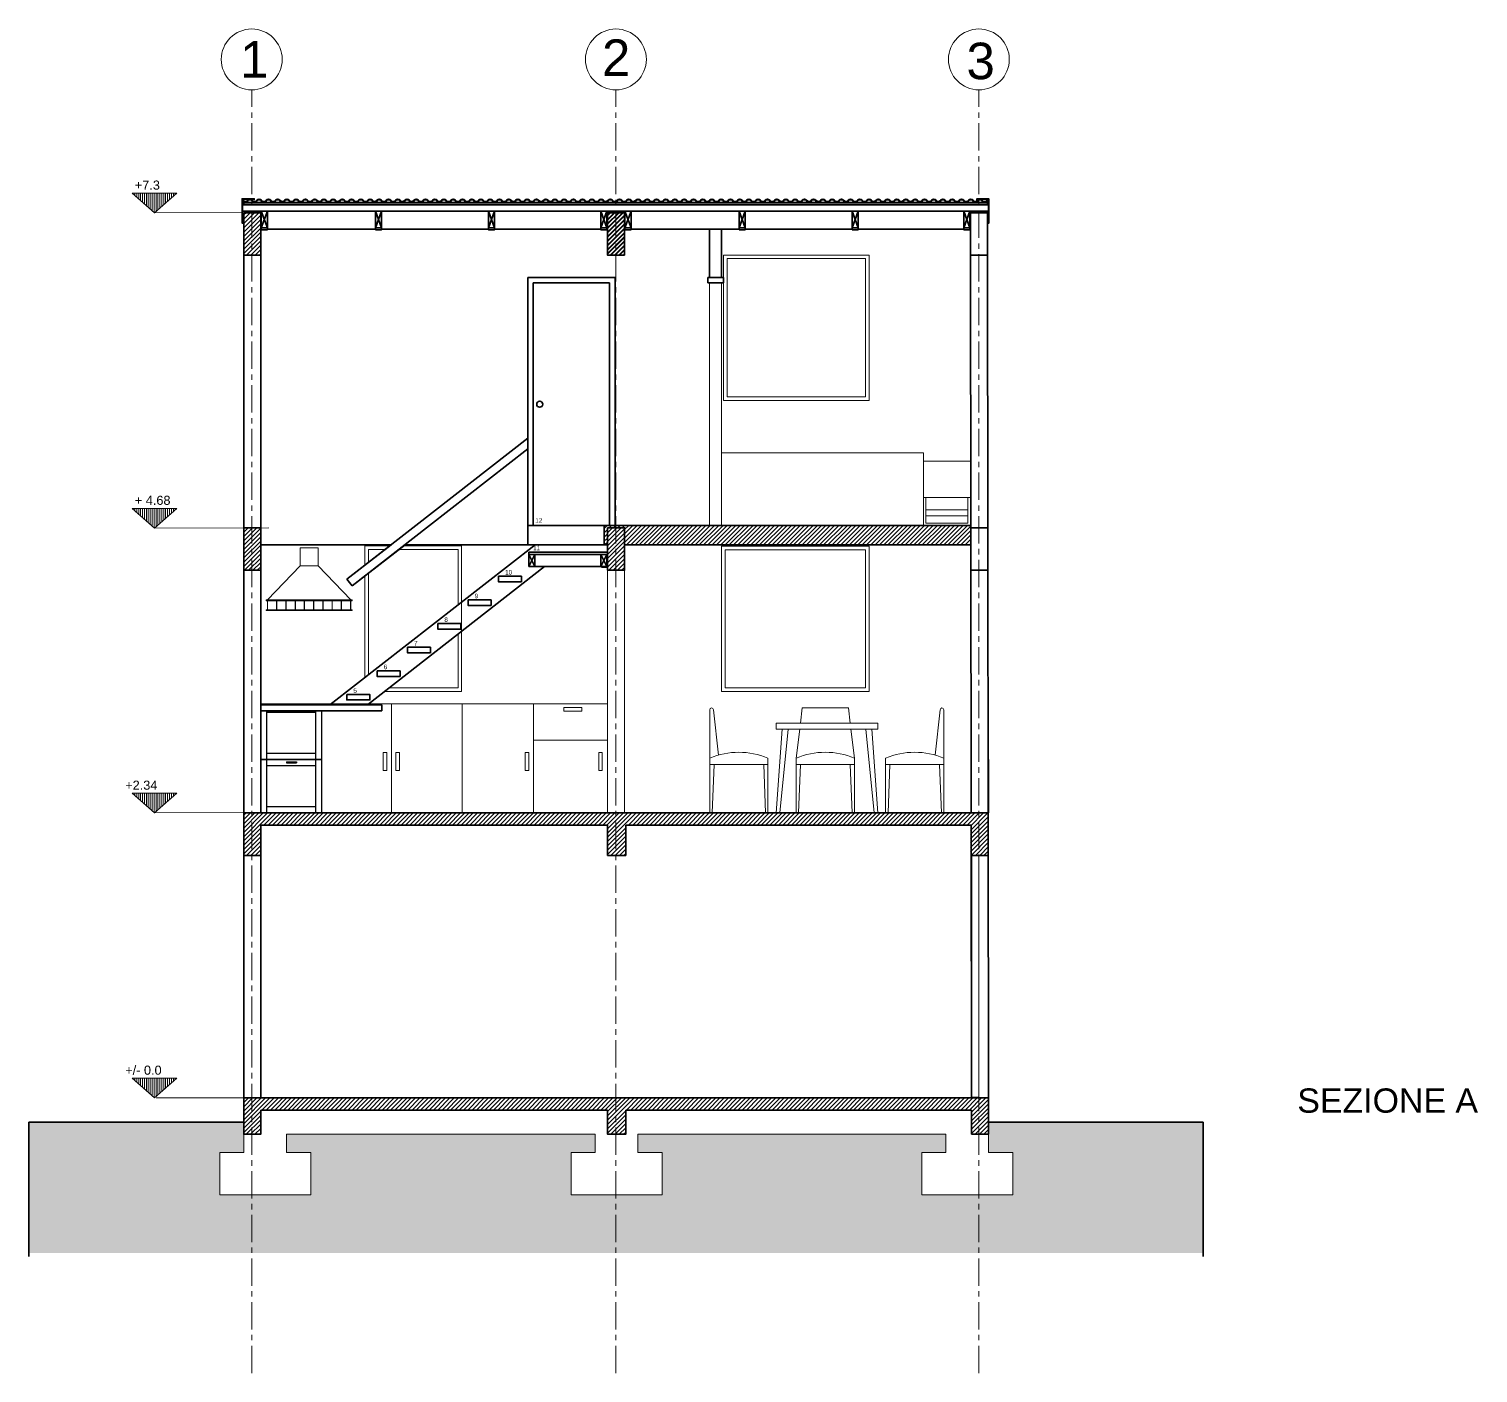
# Model space of a CAD drawing. Header units: inches. Extents: x 270 to 3549, y 15 to 2340.
# Drawn here: x 407 to 1602, y 1232 to 2340 of the extents above; entities that cross this region are included whole.
import ezdxf

# ---------------------------------------------------------------- set-up
doc = ezdxf.new("R2010")
doc.units = ezdxf.units.IN
doc.header["$MEASUREMENT"] = 0
doc.linetypes.add('CENTER', pattern=[2, 1.25, -0.25, 0.25, -0.25])
for name, color, linetype, lineweight in [('A-ANNO-SYMB', 3, 'Continuous', 18), ('A-ANNO-TEXT', 3, 'Continuous', 18), ('A-ELEV-MBE1', 7, 'Continuous', 35), ('A-ELEV-PATT', 8, 'Continuous', 18), ('A-FURN', 8, 'Continuous', 18), ('A-SECT-MCUT', 7, 'Continuous', 35), ('A-SECT-PATT', 8, 'Continuous', 18), ('A-WALL-FULL', 7, 'Continuous', 35)]:
    doc.layers.add(name, color=color, linetype=linetype, lineweight=lineweight)
doc.layers.add('k_prospetto', color=251, linetype='Continuous', plot=False)
doc.styles.add('Annotativa', font='Arial.ttf')
doc.styles.add('E-ARIAL', font='Arial.ttf')
pattern_1 = [(45, (407.2134, 1330.8159), (-1.767767, 1.767767), [])]

msp = doc.modelspace()

# ---------------------------------------------------------------- hatches: boundary and pattern name
at = {"layer": 'A-SECT-MCUT'}
h = msp.add_hatch(dxfattribs=at)
h.set_pattern_fill('ANSI31', color=256, scale=20, angle=360)
h.set_pattern_definition([(45, (415.6093, -998.4868), (-1.767767, 1.767767), [])])
h.paths.add_polyline_path([(1183.9, 1914.7), (1183.9, 1930.7), (881.6, 1930.7), (881.6, 1914.7), (884.3, 1914.7), (884.3, 1928.8), (898.3, 1928.8), (898.3, 1914.7)])
at = {"layer": 'A-SECT-PATT'}
h = msp.add_hatch(dxfattribs=at)
h.set_pattern_fill('ANSI31', color=256, scale=0.5, angle=585, style=0)
h.set_pattern_definition([(270, (20958.961, -10978.0017), (1.5875, -4e-15), [])])
h.paths.add_polyline_path([(492.2, 2204.7), (510.6, 2188.5), (529, 2204.7)])
h = msp.add_hatch(dxfattribs=at)
h.set_pattern_fill('ANSI31', color=256, scale=20, angle=360, style=0)
h.set_pattern_definition(pattern_1)
h.paths.add_polyline_path([(598.3, 2188.6), (584.3, 2188.6), (584.3, 2153.6), (598.3, 2153.6)])
h = msp.add_hatch(dxfattribs=at)
h.set_pattern_fill('ANSI31', color=256, scale=20, angle=360, style=0)
h.set_pattern_definition(pattern_1)
h.paths.add_polyline_path([(898.2, 2188.6), (884.2, 2188.6), (884.2, 2153.6), (898.2, 2153.6)])
h = msp.add_hatch(dxfattribs=at)
h.set_pattern_fill('ANSI31', color=256, scale=20, angle=360, style=0)
h.set_pattern_definition([(45, (707.179, 1330.8159), (-1.767767, 1.767767), [])])
h.paths.add_polyline_path([(898.2, 2188.6), (884.2, 2188.6), (884.2, 2153.6), (898.2, 2153.6)])
h = msp.add_hatch(dxfattribs=at)
h.set_pattern_fill('ANSI31', color=256, scale=0.5, angle=585, style=0)
h.set_pattern_definition([(270, (20958.961, -11237.9134), (1.5875, -4e-15), [])])
h.paths.add_polyline_path([(492.2, 1944.8), (510.6, 1928.6), (529, 1944.8)])
h = msp.add_hatch(dxfattribs=at)
h.set_pattern_fill('ANSI31', color=256, scale=20, angle=360, style=0)
h.set_pattern_definition(pattern_1)
h.paths.add_polyline_path([(598.3, 1928.8), (584.3, 1928.8), (584.3, 1893.8), (598.3, 1893.8)])
h = msp.add_hatch(dxfattribs=at)
h.set_pattern_fill('ANSI31', color=256, scale=20, angle=360, style=0)
h.set_pattern_definition(pattern_1)
h.paths.add_polyline_path([(898.3, 1928.8), (884.3, 1928.8), (884.3, 1893.8), (898.3, 1893.8)])
h = msp.add_hatch(dxfattribs=at)
h.set_pattern_fill('STEEL', color=256, scale=2, angle=450, style=0)
h.set_pattern_definition([(225, (7377.65118, -1542.05843), (-0.176776695, 0.176776695), []), (225, (7377.52618, -1542.05843), (-0.176776695, 0.176776695), [])])
h.paths.add_polyline_path([(879.3, 1896.3), (879.3, 1896.8), (883.8, 1896.8), (883.8, 1901.3), (884.3, 1901.3), (884.3, 1896.3)])
h = msp.add_hatch(dxfattribs=at)
h.set_pattern_fill('ANSI31', color=256, scale=0.5, angle=585, style=0)
h.set_pattern_definition([(270, (20958.961, -11472.7927), (1.5875, -4e-15), [])])
h.paths.add_polyline_path([(492.2, 1709.9), (510.6, 1693.7), (529, 1709.9)])
h = msp.add_hatch(dxfattribs=at)
h.set_pattern_fill('ANSI31', color=256, scale=20, angle=360, style=0)
h.set_pattern_definition(pattern_1)
h.paths.add_polyline_path([(598.3, 1683.7), (884.3, 1683.7), (884.3, 1658.7), (899.3, 1658.7), (899.3, 1683.7), (1183.5, 1683.7), (1183.5, 1658.7), (1198.5, 1658.7), (1198.5, 1693.7), (1183.5, 1693.7), (718, 1693.7), (584.3, 1693.7), (584.3, 1658.7), (598.3, 1658.7)])
h = msp.add_hatch(dxfattribs=at)
h.set_pattern_fill('ANSI31', color=256, scale=0.5, angle=585, style=0)
h.set_pattern_definition([(270, (20958.961, -11707.7927), (1.5875, -4e-15), [])])
h.paths.add_polyline_path([(492.2, 1474.9), (510.6, 1458.7), (529, 1474.9)])
h = msp.add_hatch(dxfattribs=at)
h.set_pattern_fill('ANSI31', color=256, scale=20, angle=360, style=0)
h.set_pattern_definition(pattern_1)
h.paths.add_polyline_path([(1198.5, 1458.7), (1184.5, 1458.7), (899.3, 1458.7), (884.4, 1458.7), (598.3, 1458.7), (584.3, 1458.7), (584.3, 1428.7), (598.3, 1428.7), (598.3, 1448.7), (884.4, 1448.7), (884.4, 1428.7), (899.3, 1428.7), (899.3, 1448.7), (1184.5, 1448.7), (1184.5, 1428.7), (1198.5, 1428.7)])
h = msp.add_hatch(dxfattribs=at)
h.set_pattern_fill('DOTS', color=256, scale=100, angle=360, style=0)
h.set_pattern_definition([(360, (-4300.1786, 1049.243), (3.125, 6.25), [0, -6.25])])
h.paths.add_polyline_path([(1375.5, 1330.8), (1375.5, 1438.7), (1198.5, 1438.7), (1198.5, 1428.7), (1198.5, 1413.7), (1218.5, 1413.7), (1218.5, 1378.7), (1143.5, 1378.7), (1143.5, 1413.7), (1163.4, 1413.7), (1163.4, 1428.7), (909.4, 1428.7), (909.4, 1413.7), (929.3, 1413.7), (929.3, 1378.7), (854.3, 1378.7), (854.3, 1413.7), (874.2, 1413.7), (874.2, 1428.7), (619.6, 1428.7), (619.6, 1413.7), (639.5, 1413.7), (639.5, 1378.7), (564.5, 1378.7), (564.5, 1413.7), (584.4, 1413.7), (584.4, 1428.7), (584.3, 1428.7), (584.3, 1438.7), (407.2, 1438.7), (407.2, 1330.8)])

# ---------------------------------------------------------------- linework, layer by layer
at = {"layer": 'A-ANNO-SYMB'}
for p, q in [((510.6, 2188.5), (583.3, 2188.7)), ((510.4, 1928.6), (605, 1928.8)), ((510.6, 1693.7), (605.2, 1693.9)), ((1190.4, 1658.2), (1184.7, 1658.2)), ((1184.7, 1658.2), (1184.7, 1459.4)), ((1190.4, 1658.2), (1190.4, 1459.4)), ((584.3, 1458.7), (512, 1458.7)), ((1190.4, 1459.4), (1184.7, 1459.4))]:
    msp.add_line(p, q, dxfattribs=at)
at = {"layer": 'A-ANNO-SYMB', "ltscale": 0.003}
for p, q in [((584.4, 1428.7), (584.4, 1413.7)), ((619.6, 1428.7), (874.2, 1428.7)), ((619.6, 1428.7), (619.6, 1413.7)), ((874.2, 1428.7), (874.2, 1413.7)), ((909.4, 1428.7), (1163.4, 1428.7)), ((909.4, 1428.7), (909.4, 1413.7)), ((1163.4, 1428.7), (1163.4, 1413.7)), ((1198.5, 1428.7), (1198.5, 1413.7)), ((564.5, 1413.7), (564.5, 1378.7)), ((584.4, 1413.7), (564.5, 1413.7)), ((639.5, 1413.7), (619.6, 1413.7)), ((639.5, 1413.7), (639.5, 1378.7)), ((854.3, 1413.7), (854.3, 1378.7)), ((874.2, 1413.7), (854.3, 1413.7)), ((929.3, 1413.7), (909.4, 1413.7)), ((929.3, 1413.7), (929.3, 1378.7)), ((1143.5, 1413.7), (1143.5, 1378.7)), ((1163.4, 1413.7), (1143.5, 1413.7)), ((1218.5, 1413.7), (1198.5, 1413.7)), ((1218.5, 1413.7), (1218.5, 1378.7)), ((639.5, 1378.7), (564.5, 1378.7)), ((929.3, 1378.7), (854.3, 1378.7)), ((1218.5, 1378.7), (1143.5, 1378.7))]:
    msp.add_line(p, q, dxfattribs=at)
at = {"layer": 'A-ANNO-SYMB', "linetype": 'CENTER', "ltscale": 18}
for points in [[(591, 1231.8), (591, 2289.9)], [(891.2, 1231.8), (891.2, 2289.9)], [(1190.5, 1231.8), (1190.5, 2289.9)]]:
    msp.add_lwpolyline(points, dxfattribs=at)
at = {"layer": 'A-ANNO-SYMB'}
for points in [[(510.6, 2188.5), (492.2, 2204.7), (529, 2204.7)], [(510.6, 1928.6), (492.2, 1944.8), (529, 1944.8)], [(510.6, 1693.7), (492.2, 1710), (529, 1710)], [(510.6, 1458.7), (492.2, 1475), (529, 1475)]]:
    msp.add_lwpolyline(points, close=True, dxfattribs=at)
for centre in [(590.9, 2315), (891.2, 2315), (1190.5, 2315)]:
    msp.add_circle(centre, 25.1, dxfattribs=at)
at = {"layer": 'A-ELEV-MBE1'}
for p, q in [((583.7, 2198.8), (583.3, 2198.5)), ((592.7, 2199.1), (593, 2199.1)), ((690.4, 2198.8), (690, 2198.5)), ((694.2, 2198.8), (694.6, 2198.5)), ((751.3, 2198.8), (751, 2198.5)), ((858, 2198.8), (857.6, 2198.5)), ((861.8, 2198.8), (862.2, 2198.5)), ((957.1, 2198.8), (956.7, 2198.5)), ((960.9, 2198.8), (961.3, 2198.5)), ((1063.8, 2198.8), (1063.4, 2198.5)), ((1067.6, 2198.8), (1068, 2198.5)), ((1162.8, 2198.8), (1162.4, 2198.5)), ((1166.6, 2198.8), (1167, 2198.5)), ((583.3, 2195), (898.2, 2195)), ((583.3, 2190), (898.2, 2190)), ((584.3, 2197), (898.2, 2197)), ((584.3, 2195.5), (584.3, 2197)), ((584.3, 2195.5), (898.2, 2195.5)), ((883.7, 2174.6), (883.7, 2190)), ((884.2, 2197), (1197.5, 2197)), ((884.2, 2195.5), (1197.5, 2195.5)), ((884.2, 2195), (1198.5, 2195)), ((884.3, 2190), (1198.9, 2190)), ((900.3, 2197), (898.5, 2197)), ((1183.5, 2174.6), (1183.5, 2190)), ((583.7, 2180.4), (583.7, 2181.4)), ((584, 2181.4), (583.7, 2181.4)), ((584, 2180.1), (584, 2181.4)), ((603.8, 2175), (693, 2175)), ((698, 2175), (786.1, 2175)), ((791.1, 2175), (878.7, 2175)), ((903.7, 2175), (992.9, 2175)), ((968.4, 2135.2), (968.4, 2175)), ((978.4, 2135.2), (978.4, 2175)), ((997.9, 2175), (1086.1, 2175)), ((1091.1, 2175), (1178.1, 2175)), ((1197.8, 2180), (1197.8, 2181.3)), ((1197.8, 2181.3), (1198.1, 2181.3)), ((1198.1, 2180.3), (1198.1, 2181.3)), ((1183.5, 2153.6), (1184.2, 1693.7)), ((1197.5, 2153.6), (1198.5, 1458.7)), ((818.5, 2002.7), (818.5, 2135.2)), ((890.5, 2135.2), (818.5, 2135.2)), ((823, 2130.7), (823, 1930.7)), ((823, 2130.7), (886, 2130.7)), ((886, 2130.7), (886, 1930.7)), ((890.5, 2135.2), (890.5, 1930.7)), ((966.9, 2135.2), (979.9, 2135.2)), ((966.9, 2135.2), (966.9, 2130.7)), ((966.9, 2130.7), (979.9, 2130.7)), ((979.9, 2135.2), (979.9, 2130.7)), ((726.3, 1930.7), (818.5, 2002.7)), ((818.5, 1930.7), (818.5, 2002.7)), ((737.6, 1930.7), (818.5, 1993.8)), ((669.3, 1886.3), (726.3, 1930.7)), ((673.6, 1880.8), (737.6, 1930.7)), ((1183.9, 1930.7), (818.5, 1930.7)), ((818.5, 1930.7), (818.5, 1914.7)), ((881.6, 1930.7), (881.6, 1914.7)), ((598.3, 1914.7), (705.8, 1914.7)), ((655.4, 1782.9), (824.5, 1914.7)), ((669.3, 1886.3), (705.9, 1914.8)), ((673.6, 1880.8), (717.3, 1914.8)), ((717.1, 1914.7), (884.3, 1914.7)), ((898.3, 1914.7), (1183.9, 1914.7)), ((819.3, 1908.8), (819.3, 1906.8)), ((845.2, 1906.8), (884.3, 1906.8)), ((884.3, 1908.7), (847.7, 1908.7)), ((847.8, 1908.8), (884.3, 1908.8)), ((883.8, 1896.9), (883.8, 1906.8)), ((686.3, 1782.9), (832.4, 1896.8)), ((832.4, 1896.8), (884.3, 1896.8)), ((669.3, 1886.3), (673.6, 1880.8)), ((669.3, 1886.3), (673.6, 1880.8)), ((598.3, 1782.9), (698.1, 1782.9)), ((698.1, 1777.9), (698.1, 1782.9)), ((598.3, 1777.9), (698.1, 1777.9)), ((1184.2, 1683.7), (1184.5, 1458.7)), ((584.3, 1438.7), (407.2, 1438.7)), ((407.2, 1438.7), (407.2, 1330.8)), ((1375.5, 1438.7), (1198.5, 1438.7))]:
    msp.add_line(p, q, dxfattribs=at)
at = {"layer": 'A-ELEV-MBE1', "ltscale": 0.03}
for p, q in [((819.3, 1908.8), (847.8, 1908.8)), ((819.3, 1906.8), (845.2, 1906.8)), ((824.3, 1906.8), (819.3, 1896.8)), ((819.3, 1906.8), (824.3, 1896.8)), ((878.8, 1906.8), (883.8, 1896.8)), ((883.8, 1906.8), (878.8, 1896.8)), ((819.3, 1896.8), (832.4, 1896.8))]:
    msp.add_line(p, q, dxfattribs=at)
at = {"layer": 'A-ELEV-MBE1'}
for points in [[(584, 2180.1), (583, 2180.1), (583, 2200.1), (593, 2200.1), (593, 2199.1)], [(583.7, 2180.4), (583.3, 2180.4), (583.3, 2199.8), (592.7, 2199.8), (592.7, 2199.1)], [(1197.8, 2180), (1198.8, 2180), (1198.8, 2200), (1188.8, 2200), (1188.8, 2199)], [(1198.1, 2180.3), (1198.5, 2180.3), (1198.5, 2199.7), (1189.1, 2199.7), (1189.1, 2199)], [(898.5, 2197), (898.5, 2197)], [(900.3, 2197), (900.3, 2197)], [(1178.1, 2176), (1178.1, 2174.6), (1183.1, 2174.6), (1183.1, 2190)], [(598.8, 2176), (598.8, 2174.6), (603.8, 2174.6), (603.8, 2176)], [(693, 2176), (693, 2174.6), (698, 2174.6), (698, 2176)], [(786.1, 2176), (786.1, 2174.6), (791.1, 2174.6), (791.1, 2176)], [(878.7, 2176), (878.7, 2174.6), (883.7, 2174.6), (883.7, 2176)], [(898.7, 2176), (898.7, 2174.6), (903.7, 2174.6), (903.7, 2176)], [(992.9, 2176), (992.9, 2174.6), (997.9, 2174.6), (997.9, 2176)], [(1086.1, 2176), (1086.1, 2174.6), (1091.1, 2174.6), (1091.1, 2176)], [(879.3, 1896.3), (879.3, 1896.8), (883.8, 1896.8), (883.8, 1901.3), (884.3, 1901.3)], [(879.3, 1896.3), (884.3, 1896.3), (884.3, 1901.3)], [(899.3, 1683.7), (899.3, 1658.7), (884.3, 1658.7), (884.3, 1683.7)]]:
    msp.add_lwpolyline(points, dxfattribs=at)
at = {"layer": 'A-ELEV-MBE1', "ltscale": 0.03}
for points in [[(819.3, 1896.8), (819.3, 1906.8), (824.3, 1906.8), (824.3, 1896.8), (819.3, 1896.8)], [(878.8, 1896.8), (878.8, 1906.8), (883.8, 1906.8), (883.8, 1896.8), (878.8, 1896.8)]]:
    msp.add_lwpolyline(points, dxfattribs=at)
for points in [[(794.3, 1888.8), (813.3, 1888.8), (813.3, 1884.3), (794.3, 1884.3)], [(769.3, 1869.3), (788.3, 1869.3), (788.3, 1864.8), (769.3, 1864.8)], [(744.3, 1849.8), (763.3, 1849.8), (763.3, 1845.3), (744.3, 1845.3)], [(719.3, 1830.3), (738.3, 1830.3), (738.3, 1825.8), (719.3, 1825.8)], [(694.3, 1810.8), (713.3, 1810.8), (713.3, 1806.3), (694.3, 1806.3)], [(669.3, 1791.3), (688.3, 1791.3), (688.3, 1786.8), (669.3, 1786.8)]]:
    msp.add_lwpolyline(points, close=True, dxfattribs=at)
at = {"layer": 'A-ELEV-MBE1'}
msp.add_circle((828.4, 2030.7), 2.5, dxfattribs=at)
for centre, radius, start, end in [((585.6, 2200.4), 2.47, 219.4241, 320.5759), ((589.4, 2197.3), 2.47, 39.4241, 140.5759), ((589.4, 2197.3), 1.97, 39.4241, 140.5759), ((593.2, 2200.4), 2.47, 219.4241, 320.5759), ((597, 2197.3), 2.47, 39.4241, 140.5759), ((597, 2197.3), 1.97, 39.4241, 140.5759), ((600.8, 2200.4), 2.47, 219.4241, 320.5759), ((604.7, 2197.3), 2.47, 39.4241, 140.5759), ((604.7, 2197.3), 1.97, 39.4241, 140.5759), ((608.5, 2200.4), 2.47, 219.4241, 320.5759), ((612.3, 2197.3), 2.47, 39.4241, 140.5759), ((612.3, 2197.3), 1.97, 39.4241, 140.5759), ((616.1, 2200.4), 2.47, 219.4241, 320.5759), ((619.9, 2197.3), 2.47, 39.4241, 140.5759), ((619.9, 2197.3), 1.97, 39.4241, 140.5759), ((623.7, 2200.4), 2.47, 219.4241, 320.5759), ((627.5, 2197.3), 2.47, 39.4241, 140.5759), ((627.5, 2197.3), 1.97, 39.4241, 140.5759), ((631.3, 2200.4), 2.47, 219.4241, 320.5759), ((635.1, 2197.3), 2.47, 39.4241, 140.5759), ((635.1, 2197.3), 1.97, 39.4241, 140.5759), ((638.9, 2200.4), 2.47, 219.4241, 320.5759), ((642.8, 2197.3), 2.47, 39.4241, 140.5759), ((642.8, 2197.3), 1.97, 39.4241, 140.5759), ((646.6, 2200.4), 2.47, 219.4241, 320.5759), ((650.4, 2197.3), 2.47, 39.4241, 140.5759), ((650.4, 2197.3), 1.97, 39.4241, 140.5759), ((654.2, 2200.4), 2.47, 219.4241, 320.5759), ((658, 2197.3), 2.47, 39.4241, 140.5759), ((658, 2197.3), 1.97, 39.4241, 140.5759), ((661.8, 2200.4), 2.47, 219.4241, 320.5759), ((665.6, 2197.3), 2.47, 39.4241, 140.5759), ((665.6, 2197.3), 1.97, 39.4241, 140.5759), ((669.4, 2200.4), 2.47, 219.4241, 320.5759), ((673.2, 2197.3), 2.47, 39.4241, 140.5759), ((673.2, 2197.3), 1.97, 39.4241, 140.5759), ((677, 2200.4), 2.47, 219.4241, 320.5759), ((680.9, 2197.3), 2.47, 39.4241, 140.5759), ((680.9, 2197.3), 1.97, 39.4241, 140.5759), ((684.7, 2200.4), 2.47, 219.4241, 320.5759), ((688.5, 2197.3), 2.47, 39.4241, 140.5759), ((688.5, 2197.3), 1.97, 39.4241, 140.5759), ((692.3, 2200.4), 2.47, 219.4241, 320.5759), ((692.3, 2200.4), 2.47, 219.4241, 320.5759), ((696.1, 2197.3), 2.47, 39.4241, 140.5759), ((696.1, 2197.3), 1.97, 39.4241, 140.5759), ((699.9, 2200.4), 2.47, 219.4241, 320.5759), ((703.7, 2197.3), 2.47, 39.4241, 140.5759), ((703.7, 2197.3), 1.97, 39.4241, 140.5759), ((707.5, 2200.4), 2.47, 219.4241, 320.5759), ((711.3, 2197.3), 2.47, 39.4241, 140.5759), ((711.3, 2197.3), 1.97, 39.4241, 140.5759), ((715.1, 2200.4), 2.47, 219.4241, 320.5759), ((719, 2197.3), 2.47, 39.4241, 140.5759), ((719, 2197.3), 1.97, 39.4241, 140.5759), ((722.8, 2200.4), 2.47, 219.4241, 320.5759), ((726.6, 2197.3), 2.47, 39.4241, 140.5759), ((726.6, 2197.3), 1.97, 39.4241, 140.5759), ((730.4, 2200.4), 2.47, 219.4241, 320.5759), ((734.2, 2197.3), 2.47, 39.4241, 140.5759), ((734.2, 2197.3), 1.97, 39.4241, 140.5759), ((738, 2200.4), 2.47, 219.4241, 320.5759), ((741.8, 2197.3), 2.47, 39.4241, 140.5759), ((741.8, 2197.3), 1.97, 39.4241, 140.5759), ((745.6, 2200.4), 2.47, 219.4241, 320.5759), ((749.4, 2197.3), 2.47, 39.4241, 140.5759), ((749.4, 2197.3), 1.97, 39.4241, 140.5759), ((753.2, 2200.4), 2.47, 219.4241, 320.5759), ((753.2, 2200.4), 2.47, 219.4241, 320.5759), ((757.1, 2197.3), 2.47, 39.4241, 140.5759), ((757.1, 2197.3), 2.47, 39.4241, 140.5759), ((757.1, 2197.3), 1.97, 39.4241, 140.5759), ((757.1, 2197.3), 1.97, 39.4241, 140.5759), ((760.9, 2200.4), 2.47, 219.4241, 320.5759), ((764.7, 2197.3), 2.47, 39.4241, 140.5759), ((764.7, 2197.3), 1.97, 39.4241, 140.5759), ((768.5, 2200.4), 2.47, 219.4241, 320.5759), ((772.3, 2197.3), 2.47, 39.4241, 140.5759), ((772.3, 2197.3), 1.97, 39.4241, 140.5759), ((776.1, 2200.4), 2.47, 219.4241, 320.5759), ((779.9, 2197.3), 2.47, 39.4241, 140.5759), ((779.9, 2197.3), 1.97, 39.4241, 140.5759), ((783.7, 2200.4), 2.47, 219.4241, 320.5759), ((787.5, 2197.3), 2.47, 39.4241, 140.5759), ((787.5, 2197.3), 1.97, 39.4241, 140.5759), ((791.3, 2200.4), 2.47, 219.4241, 320.5759), ((795.2, 2197.3), 2.47, 39.4241, 140.5759), ((795.2, 2197.3), 1.97, 39.4241, 140.5759), ((799, 2200.4), 2.47, 219.4241, 320.5759), ((802.8, 2197.3), 2.47, 39.4241, 140.5759), ((802.8, 2197.3), 1.97, 39.4241, 140.5759), ((806.6, 2200.4), 2.47, 219.4241, 320.5759), ((810.4, 2197.3), 2.47, 39.4241, 140.5759), ((810.4, 2197.3), 1.97, 39.4241, 140.5759), ((814.2, 2200.4), 2.47, 219.4241, 320.5759), ((818, 2197.3), 2.47, 39.4241, 140.5759), ((818, 2197.3), 1.97, 39.4241, 140.5759), ((821.8, 2200.4), 2.47, 219.4241, 320.5759), ((825.6, 2197.3), 2.47, 39.4241, 140.5759), ((825.6, 2197.3), 1.97, 39.4241, 140.5759), ((829.4, 2200.4), 2.47, 219.4241, 320.5759), ((833.3, 2197.3), 2.47, 39.4241, 140.5759), ((833.3, 2197.3), 1.97, 39.4241, 140.5759), ((837.1, 2200.4), 2.47, 219.4241, 320.5759), ((840.9, 2197.3), 2.47, 39.4241, 140.5759), ((840.9, 2197.3), 1.97, 39.4241, 140.5759), ((844.7, 2200.4), 2.47, 219.4241, 320.5759), ((848.5, 2197.3), 2.47, 39.4241, 140.5759), ((848.5, 2197.3), 1.97, 39.4241, 140.5759), ((852.3, 2200.4), 2.47, 219.4241, 320.5759), ((856.1, 2197.3), 2.47, 39.4241, 140.5759), ((856.1, 2197.3), 1.97, 39.4241, 140.5759), ((859.9, 2200.4), 2.47, 219.4241, 320.5759), ((859.9, 2200.4), 2.47, 219.4241, 320.5759), ((863.7, 2197.3), 2.47, 39.4241, 140.5759), ((863.7, 2197.3), 1.97, 39.4241, 140.5759), ((867.5, 2200.4), 2.47, 219.4241, 320.5759), ((871.4, 2197.3), 2.47, 39.4241, 140.5759), ((871.4, 2197.3), 1.97, 39.4241, 140.5759), ((875.2, 2200.4), 2.47, 219.4241, 320.5759), ((879, 2197.3), 2.47, 39.4241, 140.5759), ((879, 2197.3), 1.97, 39.4241, 140.5759), ((882.8, 2200.4), 2.47, 219.4241, 320.5759), ((886.6, 2197.3), 2.47, 39.4241, 140.5759), ((886.6, 2197.3), 1.97, 39.4241, 140.5759), ((890.4, 2200.4), 2.47, 219.4241, 320.5759), ((890.4, 2200.4), 2.47, 219.4241, 320.5759), ((894.2, 2197.3), 2.47, 39.4241, 140.5759), ((894.2, 2197.3), 2.47, 39.4241, 140.5759), ((894.2, 2197.3), 1.97, 39.4241, 140.5759), ((894.2, 2197.3), 1.97, 39.4241, 140.5759), ((898, 2200.4), 2.47, 219.4241, 320.5759), ((901.8, 2197.3), 2.47, 39.4241, 140.5759), ((901.8, 2197.3), 1.97, 39.4241, 140.5759), ((905.6, 2200.4), 2.47, 219.4241, 320.5759), ((909.5, 2197.3), 2.47, 39.4241, 140.5759), ((909.5, 2197.3), 1.97, 39.4241, 140.5759), ((913.3, 2200.4), 2.47, 219.4241, 320.5759), ((917.1, 2197.3), 2.47, 39.4241, 140.5759), ((917.1, 2197.3), 1.97, 39.4241, 140.5759), ((920.9, 2200.4), 2.47, 219.4241, 320.5759), ((924.7, 2197.3), 2.47, 39.4241, 140.5759), ((924.7, 2197.3), 1.97, 39.4241, 140.5759), ((928.5, 2200.4), 2.47, 219.4241, 320.5759), ((932.3, 2197.3), 2.47, 39.4241, 140.5759), ((932.3, 2197.3), 1.97, 39.4241, 140.5759), ((936.1, 2200.4), 2.47, 219.4241, 320.5759), ((939.9, 2197.3), 2.47, 39.4241, 140.5759), ((939.9, 2197.3), 1.97, 39.4241, 140.5759), ((943.7, 2200.4), 2.47, 219.4241, 320.5759), ((947.6, 2197.3), 2.47, 39.4241, 140.5759), ((947.6, 2197.3), 1.97, 39.4241, 140.5759), ((951.4, 2200.4), 2.47, 219.4241, 320.5759), ((955.2, 2197.3), 2.47, 39.4241, 140.5759), ((955.2, 2197.3), 1.97, 39.4241, 140.5759), ((959, 2200.4), 2.47, 219.4241, 320.5759), ((959, 2200.4), 2.47, 219.4241, 320.5759), ((962.8, 2197.3), 2.47, 39.4241, 140.5759), ((962.8, 2197.3), 1.97, 39.4241, 140.5759), ((966.6, 2200.4), 2.47, 219.4241, 320.5759), ((970.4, 2197.3), 2.47, 39.4241, 140.5759), ((970.4, 2197.3), 1.97, 39.4241, 140.5759), ((974.2, 2200.4), 2.47, 219.4241, 320.5759), ((978, 2197.3), 2.47, 39.4241, 140.5759), ((978, 2197.3), 1.97, 39.4241, 140.5759), ((981.8, 2200.4), 2.47, 219.4241, 320.5759), ((985.7, 2197.3), 2.47, 39.4241, 140.5759), ((985.7, 2197.3), 1.97, 39.4241, 140.5759), ((989.5, 2200.4), 2.47, 219.4241, 320.5759), ((993.3, 2197.3), 2.47, 39.4241, 140.5759), ((993.3, 2197.3), 1.97, 39.4241, 140.5759), ((997.1, 2200.4), 2.47, 219.4241, 320.5759), ((1000.9, 2197.3), 2.47, 39.4241, 140.5759), ((1000.9, 2197.3), 1.97, 39.4241, 140.5759), ((1004.7, 2200.4), 2.47, 219.4241, 320.5759), ((1008.5, 2197.3), 2.47, 39.4241, 140.5759), ((1008.5, 2197.3), 1.97, 39.4241, 140.5759), ((1012.3, 2200.4), 2.47, 219.4241, 320.5759), ((1016.1, 2197.3), 2.47, 39.4241, 140.5759), ((1016.1, 2197.3), 1.97, 39.4241, 140.5759), ((1020, 2200.4), 2.47, 219.4241, 320.5759), ((1023.8, 2197.3), 2.47, 39.4241, 140.5759), ((1023.8, 2197.3), 1.97, 39.4241, 140.5759), ((1027.6, 2200.4), 2.47, 219.4241, 320.5759), ((1031.4, 2197.3), 2.47, 39.4241, 140.5759), ((1031.4, 2197.3), 1.97, 39.4241, 140.5759), ((1035.2, 2200.4), 2.47, 219.4241, 320.5759), ((1039, 2197.3), 2.47, 39.4241, 140.5759), ((1039, 2197.3), 1.97, 39.4241, 140.5759), ((1042.8, 2200.4), 2.47, 219.4241, 320.5759), ((1046.6, 2197.3), 2.47, 39.4241, 140.5759), ((1046.6, 2197.3), 1.97, 39.4241, 140.5759), ((1050.4, 2200.4), 2.47, 219.4241, 320.5759), ((1054.2, 2197.3), 2.47, 39.4241, 140.5759), ((1054.2, 2197.3), 1.97, 39.4241, 140.5759), ((1058.1, 2200.4), 2.47, 219.4241, 320.5759), ((1061.9, 2197.3), 2.47, 39.4241, 140.5759), ((1061.9, 2197.3), 1.97, 39.4241, 140.5759), ((1065.7, 2200.4), 2.47, 219.4241, 320.5759), ((1065.7, 2200.4), 2.47, 219.4241, 320.5759), ((1069.5, 2197.3), 2.47, 39.4241, 140.5759), ((1069.5, 2197.3), 1.97, 39.4241, 140.5759), ((1073.3, 2200.4), 2.47, 219.4241, 320.5759), ((1077.1, 2197.3), 2.47, 39.4241, 140.5759), ((1077.1, 2197.3), 1.97, 39.4241, 140.5759), ((1080.9, 2200.4), 2.47, 219.4241, 320.5759), ((1084.7, 2197.3), 2.47, 39.4241, 140.5759), ((1084.7, 2197.3), 1.97, 39.4241, 140.5759), ((1088.5, 2200.4), 2.47, 219.4241, 320.5759), ((1092.3, 2197.3), 2.47, 39.4241, 140.5759), ((1092.3, 2197.3), 1.97, 39.4241, 140.5759), ((1096.2, 2200.4), 2.47, 219.4241, 320.5759), ((1096.2, 2200.4), 2.47, 219.4241, 320.5759), ((1100, 2197.3), 2.47, 39.4241, 140.5759), ((1100, 2197.3), 1.97, 39.4241, 140.5759), ((1103.8, 2200.4), 2.47, 219.4241, 320.5759), ((1107.6, 2197.3), 2.47, 39.4241, 140.5759), ((1107.6, 2197.3), 1.97, 39.4241, 140.5759), ((1111.4, 2200.4), 2.47, 219.4241, 320.5759), ((1115.2, 2197.3), 2.47, 39.4241, 140.5759), ((1115.2, 2197.3), 1.97, 39.4241, 140.5759), ((1119, 2200.4), 2.47, 219.4241, 320.5759), ((1122.8, 2197.3), 2.47, 39.4241, 140.5759), ((1122.8, 2197.3), 1.97, 39.4241, 140.5759), ((1126.6, 2200.4), 2.47, 219.4241, 320.5759), ((1130.4, 2197.3), 2.47, 39.4241, 140.5759), ((1130.4, 2197.3), 1.97, 39.4241, 140.5759), ((1134.3, 2200.4), 2.47, 219.4241, 320.5759), ((1138.1, 2197.3), 2.47, 39.4241, 140.5759), ((1138.1, 2197.3), 1.97, 39.4241, 140.5759), ((1141.9, 2200.4), 2.47, 219.4241, 320.5759), ((1145.7, 2197.3), 2.47, 39.4241, 140.5759), ((1145.7, 2197.3), 1.97, 39.4241, 140.5759), ((1149.5, 2200.4), 2.47, 219.4241, 320.5759), ((1153.3, 2197.3), 2.47, 39.4241, 140.5759), ((1153.3, 2197.3), 1.97, 39.4241, 140.5759), ((1157.1, 2200.4), 2.47, 219.4241, 320.5759), ((1160.9, 2197.3), 2.47, 39.4241, 140.5759), ((1160.9, 2197.3), 1.97, 39.4241, 140.5759), ((1164.7, 2200.4), 2.47, 219.4241, 320.5759), ((1164.7, 2200.4), 2.47, 219.4241, 320.5759), ((1168.5, 2197.3), 2.47, 39.4241, 140.5759), ((1168.5, 2197.3), 1.97, 39.4241, 140.5759), ((1172.4, 2200.4), 2.47, 219.4241, 320.5759), ((1176.2, 2197.3), 2.47, 39.4241, 140.5759), ((1176.2, 2197.3), 1.97, 39.4241, 140.5759), ((1180, 2200.4), 2.47, 219.4241, 320.5759), ((1183.8, 2197.3), 2.47, 39.4241, 140.5759), ((1183.8, 2197.3), 1.97, 39.4241, 140.5759), ((1187.6, 2200.4), 2.47, 219.4241, 320.5759), ((1191.4, 2197.3), 2.47, 39.4241, 140.5759), ((1191.4, 2197.3), 1.97, 39.4241, 140.5759), ((1195.2, 2200.4), 2.47, 219.4241, 320.5759), ((1195.2, 2200.4), 2.47, 219.4241, 320.5759), ((1199, 2197.3), 2.47, 102.0326, 140.5759), ((1199, 2197.3), 2.47, 102.0326, 140.5759), ((1199, 2197.3), 1.97, 105.158, 140.5759), ((1199, 2197.3), 1.97, 105.158, 140.5759), ((585.6, 2200.4), 2.97, 219.4241, 320.5759), ((593.2, 2200.4), 2.97, 219.4241, 320.5759), ((600.8, 2200.4), 2.97, 219.4241, 320.5759), ((608.5, 2200.4), 2.97, 219.4241, 320.5759), ((616.1, 2200.4), 2.97, 219.4241, 320.5759), ((623.7, 2200.4), 2.97, 219.4241, 320.5759), ((631.3, 2200.4), 2.97, 219.4241, 320.5759), ((638.9, 2200.4), 2.97, 219.4241, 320.5759), ((646.6, 2200.4), 2.97, 219.4241, 320.5759), ((654.2, 2200.4), 2.97, 219.4241, 320.5759), ((661.8, 2200.4), 2.97, 219.4241, 320.5759), ((669.4, 2200.4), 2.97, 219.4241, 320.5759), ((677, 2200.4), 2.97, 219.4241, 320.5759), ((684.7, 2200.4), 2.97, 219.4241, 320.5759), ((692.3, 2200.4), 2.97, 219.4241, 320.5759), ((692.3, 2200.4), 2.97, 219.4241, 320.5759), ((699.9, 2200.4), 2.97, 219.4241, 320.5759), ((707.5, 2200.4), 2.97, 219.4241, 320.5759), ((715.1, 2200.4), 2.97, 219.4241, 320.5759), ((722.8, 2200.4), 2.97, 219.4241, 320.5759), ((730.4, 2200.4), 2.97, 219.4241, 320.5759), ((738, 2200.4), 2.97, 219.4241, 320.5759), ((745.6, 2200.4), 2.97, 219.4241, 320.5759), ((753.2, 2200.4), 2.97, 219.4241, 320.5759), ((753.2, 2200.4), 2.97, 219.4241, 320.5759), ((760.9, 2200.4), 2.97, 219.4241, 320.5759), ((768.5, 2200.4), 2.97, 219.4241, 320.5759), ((776.1, 2200.4), 2.97, 219.4241, 320.5759), ((783.7, 2200.4), 2.97, 219.4241, 320.5759), ((791.3, 2200.4), 2.97, 219.4241, 320.5759), ((799, 2200.4), 2.97, 219.4241, 320.5759), ((806.6, 2200.4), 2.97, 219.4241, 320.5759), ((814.2, 2200.4), 2.97, 219.4241, 320.5759), ((821.8, 2200.4), 2.97, 219.4241, 320.5759), ((829.4, 2200.4), 2.97, 219.4241, 320.5759), ((837.1, 2200.4), 2.97, 219.4241, 320.5759), ((844.7, 2200.4), 2.97, 219.4241, 320.5759), ((852.3, 2200.4), 2.97, 219.4241, 320.5759), ((859.9, 2200.4), 2.97, 219.4241, 320.5759), ((859.9, 2200.4), 2.97, 219.4241, 320.5759), ((867.5, 2200.4), 2.97, 219.4241, 320.5759), ((875.2, 2200.4), 2.97, 219.4241, 320.5759), ((882.8, 2200.4), 2.97, 219.4241, 320.5759), ((890.4, 2200.4), 2.97, 219.4241, 320.5759), ((890.4, 2200.4), 2.97, 219.4241, 320.5759), ((898, 2200.4), 2.97, 219.4241, 320.5759), ((905.6, 2200.4), 2.97, 219.4241, 320.5759), ((913.3, 2200.4), 2.97, 219.4241, 320.5759), ((920.9, 2200.4), 2.97, 219.4241, 320.5759), ((928.5, 2200.4), 2.97, 219.4241, 320.5759), ((936.1, 2200.4), 2.97, 219.4241, 320.5759), ((943.7, 2200.4), 2.97, 219.4241, 320.5759), ((951.4, 2200.4), 2.97, 219.4241, 320.5759), ((959, 2200.4), 2.97, 219.4241, 320.5759), ((959, 2200.4), 2.97, 219.4241, 320.5759), ((966.6, 2200.4), 2.97, 219.4241, 320.5759), ((974.2, 2200.4), 2.97, 219.4241, 320.5759), ((981.8, 2200.4), 2.97, 219.4241, 320.5759), ((989.5, 2200.4), 2.97, 219.4241, 320.5759), ((997.1, 2200.4), 2.97, 219.4241, 320.5759), ((1004.7, 2200.4), 2.97, 219.4241, 320.5759), ((1012.3, 2200.4), 2.97, 219.4241, 320.5759), ((1020, 2200.4), 2.97, 219.4241, 320.5759), ((1027.6, 2200.4), 2.97, 219.4241, 320.5759), ((1035.2, 2200.4), 2.97, 219.4241, 320.5759), ((1042.8, 2200.4), 2.97, 219.4241, 320.5759), ((1050.4, 2200.4), 2.97, 219.4241, 320.5759), ((1058.1, 2200.4), 2.97, 219.4241, 320.5759), ((1065.7, 2200.4), 2.97, 219.4241, 320.5759), ((1065.7, 2200.4), 2.97, 219.4241, 320.5759), ((1073.3, 2200.4), 2.97, 219.4241, 320.5759), ((1080.9, 2200.4), 2.97, 219.4241, 320.5759), ((1088.5, 2200.4), 2.97, 219.4241, 320.5759), ((1096.2, 2200.4), 2.97, 219.4241, 320.5759), ((1096.2, 2200.4), 2.97, 219.4241, 320.5759), ((1103.8, 2200.4), 2.97, 219.4241, 320.5759), ((1111.4, 2200.4), 2.97, 219.4241, 320.5759), ((1119, 2200.4), 2.97, 219.4241, 320.5759), ((1126.6, 2200.4), 2.97, 219.4241, 320.5759), ((1134.3, 2200.4), 2.97, 219.4241, 320.5759), ((1141.9, 2200.4), 2.97, 219.4241, 320.5759), ((1149.5, 2200.4), 2.97, 219.4241, 320.5759), ((1157.1, 2200.4), 2.97, 219.4241, 320.5759), ((1164.7, 2200.4), 2.97, 219.4241, 320.5759), ((1164.7, 2200.4), 2.97, 219.4241, 320.5759), ((1172.4, 2200.4), 2.97, 219.4241, 320.5759), ((1180, 2200.4), 2.97, 219.4241, 320.5759), ((1187.6, 2200.4), 2.97, 219.4241, 320.5759), ((1195.2, 2200.4), 2.97, 219.4241, 320.5759), ((1195.2, 2200.4), 2.97, 219.4241, 320.5759)]:
    msp.add_arc(centre, radius, start, end, dxfattribs=at)
at = {"layer": 'A-ELEV-PATT'}
for p, q in [((980, 2153.7), (980, 2033.7)), ((1100, 2153.7), (980, 2153.7)), ((1100, 2033.7), (1100, 2153.7)), ((983, 2150.7), (983, 2036.7)), ((1097, 2150.7), (983, 2150.7)), ((1097, 2036.7), (1097, 2150.7)), ((968.4, 2130.7), (968.4, 1930.7)), ((978.4, 2130.7), (978.4, 1930.7)), ((1100, 2033.7), (980, 2033.7)), ((1097, 2036.7), (983, 2036.7)), ((684.3, 1898), (684.3, 1913.8)), ((704.5, 1913.8), (684.3, 1913.8)), ((764, 1913.8), (715.9, 1913.8)), ((764, 1793.8), (764, 1913.8)), ((1100, 1913.7), (978.4, 1913.7)), ((978.4, 1913.7), (978.4, 1793.7)), ((1100, 1793.7), (1100, 1913.7)), ((684.3, 1908.7), (684.3, 1898)), ((687.3, 1900.3), (687.3, 1910.8)), ((687.3, 1910.8), (700.7, 1910.8)), ((712.1, 1910.8), (761, 1910.8)), ((761, 1865.2), (761, 1910.8)), ((764, 1872.7), (764, 1908.7)), ((1097, 1910.7), (981.4, 1910.7)), ((981.4, 1910.7), (981.4, 1796.7)), ((1097, 1796.7), (1097, 1910.7)), ((684.3, 1889.1), (684.3, 1805.4)), ((687.3, 1807.7), (687.3, 1891.5)), ((884.3, 1893.8), (884.3, 1693.7)), ((898.3, 1693.7), (898.3, 1893.8)), ((761, 1796.7), (761, 1841.1)), ((764, 1793.7), (764, 1841)), ((764, 1793.8), (700.3, 1793.8)), ((704.1, 1796.7), (761, 1796.7)), ((764, 1793.7), (715.7, 1793.7)), ((761, 1796.7), (722.3, 1796.7)), ((978.4, 1793.7), (1100, 1793.7)), ((981.4, 1796.7), (1097, 1796.7))]:
    msp.add_line(p, q, dxfattribs=at)
at = {"layer": 'A-FURN'}
for p, q in [((1144.8, 1990.7), (978.4, 1990.7)), ((1144.8, 1930.7), (1144.8, 1990.7)), ((1144.8, 1930.7), (1144.8, 1983.7)), ((1144.8, 1983.7), (1183.5, 1983.7)), ((1144.8, 1983.7), (1144.8, 1953.7)), ((1183.5, 1983.7), (1183.5, 1930.7)), ((1183.5, 1953.7), (1183.5, 1983.7)), ((1144.8, 1953.7), (1183.5, 1953.7)), ((1146.8, 1932.7), (1146.8, 1953.7)), ((1181.5, 1953.7), (1181.5, 1932.7)), ((1144.8, 1938.7), (1144.8, 1943.7)), ((1146.8, 1943.7), (1181.5, 1943.7)), ((1181.5, 1938.7), (1146.8, 1938.7)), ((1183.5, 1943.7), (1183.5, 1938.7)), ((1144.8, 1930.7), (1144.8, 1932.7)), ((1183.5, 1930.7), (1144.8, 1930.7)), ((1146.8, 1932.7), (1181.5, 1932.7)), ((648.1, 1783.7), (598.3, 1783.7)), ((648.1, 1783.7), (884.3, 1783.7)), ((648.5, 1782.9), (648.5, 1783.7)), ((706.1, 1693.7), (706.1, 1783.7)), ((764.3, 1783.7), (764.3, 1693.8)), ((764.3, 1783.7), (764.3, 1753.7)), ((823.3, 1783.7), (823.3, 1693.7)), ((823.3, 1753.7), (823.3, 1783.7)), ((848.2, 1780.5), (863.2, 1780.5)), ((848.2, 1777.5), (848.2, 1780.5)), ((863.2, 1780.5), (863.2, 1777.5)), ((884.3, 1783.7), (884.3, 1693.7)), ((648.5, 1693.7), (648.5, 1777.9)), ((863.2, 1777.5), (848.2, 1777.5)), ((968.6, 1733.7), (968.6, 1778.7)), ((971.6, 1778.7), (975.7, 1741.3)), ((1043.4, 1767.7), (1044.9, 1780.2)), ((1044.9, 1780.2), (1082.9, 1780.2)), ((1084.4, 1767.7), (1082.9, 1780.2)), ((1158.6, 1778.7), (1154.6, 1741.3)), ((1161.6, 1733.7), (1161.6, 1778.7)), ((1023.3, 1767.7), (1107.3, 1767.7)), ((1023.3, 1767.7), (1023.3, 1762.7)), ((1023.3, 1693.7), (1028.3, 1762.7)), ((1023.3, 1762.7), (1028.3, 1762.7)), ((1026.3, 1693.7), (1033.3, 1762.7)), ((1028.3, 1762.7), (1102.3, 1762.7)), ((1028.3, 1762.7), (1033.3, 1762.7)), ((1039.9, 1738.7), (1042.8, 1762.7)), ((1087.9, 1738.7), (1085, 1762.7)), ((1102.3, 1762.7), (1097.3, 1762.7)), ((1097.3, 1762.7), (1104.3, 1693.7)), ((1107.3, 1693.7), (1102.3, 1762.7)), ((1102.3, 1762.7), (1107.3, 1762.7)), ((1107.3, 1762.7), (1107.3, 1767.7)), ((823.3, 1753.7), (884.3, 1753.7)), ((699.2, 1728.6), (699.2, 1743.6)), ((699.2, 1743.6), (702.2, 1743.6)), ((702.2, 1743.6), (702.2, 1728.6)), ((709.7, 1728.6), (709.7, 1743.6)), ((709.7, 1743.6), (712.7, 1743.6)), ((712.7, 1743.6), (712.7, 1728.6)), ((816.5, 1728.6), (816.5, 1743.6)), ((816.5, 1743.6), (819.5, 1743.6)), ((819.5, 1743.6), (819.5, 1728.6)), ((877, 1728.6), (877, 1743.6)), ((877, 1743.6), (880, 1743.6)), ((880, 1743.6), (880, 1728.6)), ((968.6, 1693.7), (968.6, 1733.7)), ((968.6, 1733.7), (1016.6, 1733.7)), ((972.1, 1733.7), (970.6, 1693.7)), ((1013.1, 1733.7), (1014.6, 1693.7)), ((1016.6, 1733.7), (1016.6, 1738.7)), ((1016.6, 1733.7), (1016.6, 1693.7)), ((1039.9, 1693.7), (1039.9, 1738.7)), ((1087.9, 1733.7), (1039.9, 1733.7)), ((1043.4, 1733.7), (1041.9, 1693.7)), ((1084.4, 1733.7), (1085.9, 1693.7)), ((1087.9, 1693.7), (1087.9, 1738.7)), ((1113.6, 1733.7), (1113.6, 1738.7)), ((1161.6, 1733.7), (1113.6, 1733.7)), ((1113.6, 1733.7), (1113.6, 1693.7)), ((1117.1, 1733.7), (1115.6, 1693.7)), ((1158.1, 1733.7), (1159.6, 1693.7)), ((1161.6, 1693.7), (1161.6, 1733.7)), ((702.2, 1728.6), (699.2, 1728.6)), ((712.7, 1728.6), (709.7, 1728.6)), ((819.5, 1728.6), (816.5, 1728.6)), ((880, 1728.6), (877, 1728.6)), ((968.6, 1693.7), (970.6, 1693.7)), ((1014.6, 1693.7), (1016.6, 1693.7)), ((1023.3, 1693.7), (1026.3, 1693.7)), ((1039.9, 1693.7), (1041.9, 1693.7)), ((1087.9, 1693.7), (1085.9, 1693.7)), ((1107.3, 1693.7), (1104.3, 1693.7)), ((1115.6, 1693.7), (1113.6, 1693.7)), ((1161.6, 1693.7), (1159.6, 1693.7))]:
    msp.add_line(p, q, dxfattribs=at)
at = {"layer": 'A-FURN', "color": 253, "true_color": 0x91ac93}
for p, q in [((630.8, 1902.6), (630.8, 1912.2)), ((630.8, 1912.2), (645.6, 1912.2)), ((645.6, 1902.6), (645.6, 1912.2)), ((630.8, 1897.4), (630.8, 1902.6)), ((645.6, 1897.4), (645.6, 1902.6)), ((603.8, 1869.3), (630.8, 1897.4)), ((630.8, 1897.4), (645.6, 1897.4)), ((672.5, 1869.3), (645.6, 1897.4)), ((602.7, 1868.6), (602.7, 1869.3)), ((602.7, 1869.3), (673.6, 1869.3)), ((602.7, 1868.6), (673.6, 1868.6)), ((673.6, 1868.6), (673.6, 1869.3)), ((602.7, 1861.2), (602.7, 1860.5)), ((602.7, 1861.2), (673.6, 1861.2)), ((602.7, 1860.5), (673.6, 1860.5)), ((673.6, 1861.2), (673.6, 1860.5))]:
    msp.add_line(p, q, dxfattribs=at)
at = {"layer": 'A-FURN', "color": 253, "true_color": 0x9daa97}
for p, q in [((603.8, 1861.2), (603.8, 1868.6)), ((604, 1861.2), (604, 1868.6)), ((611.4, 1861.2), (611.4, 1868.6)), ((611.6, 1861.2), (611.6, 1868.6)), ((619, 1861.2), (619, 1868.6)), ((619.2, 1861.2), (619.2, 1868.6)), ((626.6, 1861.2), (626.6, 1868.6)), ((626.9, 1861.2), (626.9, 1868.6)), ((634.2, 1861.2), (634.2, 1868.6)), ((634.5, 1861.2), (634.5, 1868.6)), ((641.9, 1861.2), (641.9, 1868.6)), ((642.1, 1861.2), (642.1, 1868.6)), ((649.5, 1861.2), (649.5, 1868.6)), ((649.7, 1861.2), (649.7, 1868.6)), ((657.1, 1861.2), (657.1, 1868.6)), ((657.3, 1861.2), (657.3, 1868.6)), ((664.7, 1861.2), (664.7, 1868.6)), ((664.9, 1861.2), (664.9, 1868.6)), ((672.3, 1861.2), (672.3, 1868.6)), ((672.5, 1861.2), (672.5, 1868.6))]:
    msp.add_line(p, q, dxfattribs=at)
at = {"layer": 'A-FURN'}
for centre, radius, start, end in [((970.1, 1778.7), 1.5, 0, 180), ((1160.1, 1778.7), 1.5, 0, 180), ((992.6, 1683.6), 60.1, 66.4634, 113.5366), ((1063.9, 1683.6), 60.1, 66.4614, 113.5386), ((1137.6, 1683.6), 60.1, 66.4634, 113.5366)]:
    msp.add_arc(centre, radius, start, end, dxfattribs=at)
at = {"layer": 'A-SECT-MCUT'}
for p, q in [((1188.8, 2199), (1189.1, 2199)), ((598.8, 2190), (598.8, 2176)), ((598.8, 2190), (603.8, 2190)), ((598.8, 2190), (603.8, 2176)), ((603.8, 2190), (598.8, 2176)), ((603.8, 2190), (603.8, 2176)), ((693, 2190), (693, 2176)), ((693, 2190), (698, 2190)), ((693, 2190), (698, 2176)), ((698, 2190), (693, 2176)), ((698, 2190), (698, 2176)), ((786.1, 2190), (786.1, 2176)), ((786.1, 2190), (791.1, 2190)), ((786.1, 2190), (791.1, 2176)), ((791.1, 2190), (786.1, 2176)), ((791.1, 2190), (791.1, 2176)), ((878.7, 2190), (878.7, 2176)), ((878.7, 2190), (883.7, 2190)), ((878.7, 2190), (883.7, 2176)), ((883.7, 2190), (878.7, 2176)), ((883.7, 2190), (883.7, 2176)), ((898.7, 2190), (898.7, 2176)), ((898.7, 2190), (903.7, 2190)), ((898.7, 2190), (903.7, 2176)), ((903.7, 2190), (898.7, 2176)), ((903.7, 2190), (903.7, 2176)), ((992.9, 2190), (992.9, 2176)), ((992.9, 2190), (997.9, 2190)), ((992.9, 2190), (997.9, 2176)), ((997.9, 2190), (992.9, 2176)), ((997.9, 2190), (997.9, 2176)), ((1086.1, 2190), (1086.1, 2176)), ((1086.1, 2190), (1091.1, 2190)), ((1086.1, 2190), (1091.1, 2176)), ((1091.1, 2190), (1086.1, 2176)), ((1091.1, 2190), (1091.1, 2176)), ((1178.1, 2190), (1178.1, 2176)), ((1178.1, 2190), (1183.1, 2176)), ((1183.1, 2190), (1178.1, 2176)), ((1178.7, 2190), (1183.7, 2190)), ((1197.5, 2197), (1197.5, 2195.5)), ((598.8, 2176), (603.8, 2176)), ((693, 2176), (698, 2176)), ((786.1, 2176), (791.1, 2176)), ((878.7, 2176), (883.7, 2176)), ((898.7, 2176), (903.7, 2176)), ((992.9, 2176), (997.9, 2176)), ((1086.1, 2176), (1091.1, 2176)), ((1178.1, 2176), (1183.1, 2176)), ((584.3, 1693.7), (1184.2, 1693.7)), ((598.3, 1683.7), (884.3, 1683.7)), ((899.3, 1683.7), (1184.2, 1683.7)), ((598.3, 1458.7), (884.4, 1458.7)), ((899.3, 1458.7), (1184.5, 1458.7)), ((1184.5, 1458.7), (1198.5, 1458.7)), ((1198.5, 1458.7), (1198.5, 1428.7)), ((598.3, 1448.7), (884.3, 1448.7)), ((899.3, 1448.7), (1184.5, 1448.7)), ((1184.5, 1428.7), (1184.5, 1448.7)), ((407.2, 1438.7), (584.2, 1438.7)), ((407.2, 1438.7), (407.2, 1327.9)), ((1198.5, 1438.7), (1375.5, 1438.7)), ((1375.5, 1438.7), (1375.5, 1327.9)), ((1198.5, 1428.7), (1184.5, 1428.7))]:
    msp.add_line(p, q, dxfattribs=at)
for points in [[(584.3, 2188.6), (598.3, 2188.6), (598.3, 2153.6), (584.3, 2153.6)], [(884.2, 2188.6), (898.2, 2188.6), (898.2, 2153.6), (884.2, 2153.6)], [(884.2, 2188.6), (898.2, 2188.6), (898.2, 2153.6), (884.2, 2153.6)], [(1183.5, 2188.6), (1197.5, 2188.6), (1197.5, 2153.6), (1183.5, 2153.6)], [(584.3, 1928.8), (598.3, 1928.8), (598.3, 1893.8), (584.3, 1893.8)], [(884.3, 1928.8), (898.3, 1928.8), (898.3, 1893.8), (884.3, 1893.8)], [(1183.9, 1928.8), (1197.9, 1928.8), (1197.9, 1893.8), (1183.9, 1893.8)]]:
    msp.add_lwpolyline(points, close=True, dxfattribs=at)
for points in [[(598.3, 1683.7), (598.3, 1658.7), (584.3, 1658.7), (584.3, 1693.7), (598.3, 1693.7)], [(1184.2, 1693.7), (1198.2, 1693.7), (1198.2, 1658.7), (1184.2, 1658.7), (1184.2, 1683.7)], [(899.3, 1683.7), (899.3, 1658.7), (884.3, 1658.7), (884.3, 1683.7)], [(598.3, 1448.7), (598.3, 1428.7), (584.3, 1428.7), (584.3, 1458.7), (598.3, 1458.7)], [(884.4, 1458.7), (899.3, 1458.7)], [(899.3, 1448.7), (899.3, 1428.7), (884.4, 1428.7)], [(884.4, 1448.7), (884.4, 1428.7), (899.3, 1428.7)]]:
    msp.add_lwpolyline(points, dxfattribs=at)
at = {"layer": 'A-WALL-FULL'}
for p, q in [((584.3, 2153.6), (584.3, 1458.7)), ((598.3, 2153.6), (598.3, 1693.7)), ((598.3, 1777.9), (598.3, 1782.9)), ((598.3, 1781.7), (598.3, 1737.7)), ((598.3, 1683.7), (598.3, 1458.7))]:
    msp.add_line(p, q, dxfattribs=at)
at = {"layer": 'k_prospetto'}
for p, q in [((603.2, 1777.9), (603.2, 1737.7)), ((603.2, 1776.8), (643.5, 1776.8)), ((643.5, 1777.9), (643.5, 1737.7)), ((648.5, 1777.9), (648.5, 1737.7)), ((598.3, 1737.7), (648.5, 1737.7)), ((598.3, 1737.7), (598.3, 1693.7)), ((648.5, 1737.7), (598.3, 1737.7)), ((643.5, 1742.6), (603.2, 1742.6)), ((603.2, 1737.7), (603.2, 1693.7)), ((603.2, 1732.8), (643.5, 1732.8)), ((619.6, 1735.7), (627.8, 1735.7)), ((619.6, 1735.7), (619.6, 1734.9)), ((619.6, 1734.9), (627.8, 1734.9)), ((627.8, 1735.7), (627.8, 1734.9)), ((643.5, 1737.7), (643.5, 1693.7)), ((648.5, 1737.7), (648.5, 1693.7)), ((1198.5, 1737.7), (1198.5, 1693.7)), ((643.5, 1698.6), (603.2, 1698.6)), ((648.5, 1693.7), (598.3, 1693.7))]:
    msp.add_line(p, q, dxfattribs=at)

# ---------------------------------------------------------------- texts
at = {"layer": 'A-ANNO-TEXT', "style": 'E-ARIAL'}
for s, height, p in [('1', 30.1, (581.3, 2300)), ('2', 30.1, (879.7, 2301.4)), ('3', 30.1, (1180.3, 2298.7)), ('+7.3', 7.5, (494.5, 2207.6)), ('+ 4.68', 7.5, (494.5, 1947.7)), ('12', 3.75, (824.7, 1932.9)), ('11', 3.75, (822.9, 1910.3)), ('10', 3.75, (799.8, 1890.2)), ('9', 3.75, (774.7, 1870.7)), ('8', 3.75, (749.7, 1851.2)), ('7', 3.75, (724.7, 1831.7)), ('6', 3.75, (699.7, 1812.2)), ('5', 3.75, (674.7, 1792.7)), ('+2.34', 7.5, (486.6, 1712.8)), ('+/- 0.0', 7.5, (486.6, 1477.8))]:
    msp.add_text(s, height=height, dxfattribs=at).set_placement(p)
at = {"layer": 'A-FURN', "insert": (1453.1, 1466.5), "char_height": 20, "attachment_point": 1, "style": 'Annotativa'}
msp.add_mtext_dynamic_manual_height_columns('SEZIONE A', width=183.259, gutter_width=100, heights=[0], dxfattribs=at)

doc.saveas('drawing.dxf')
